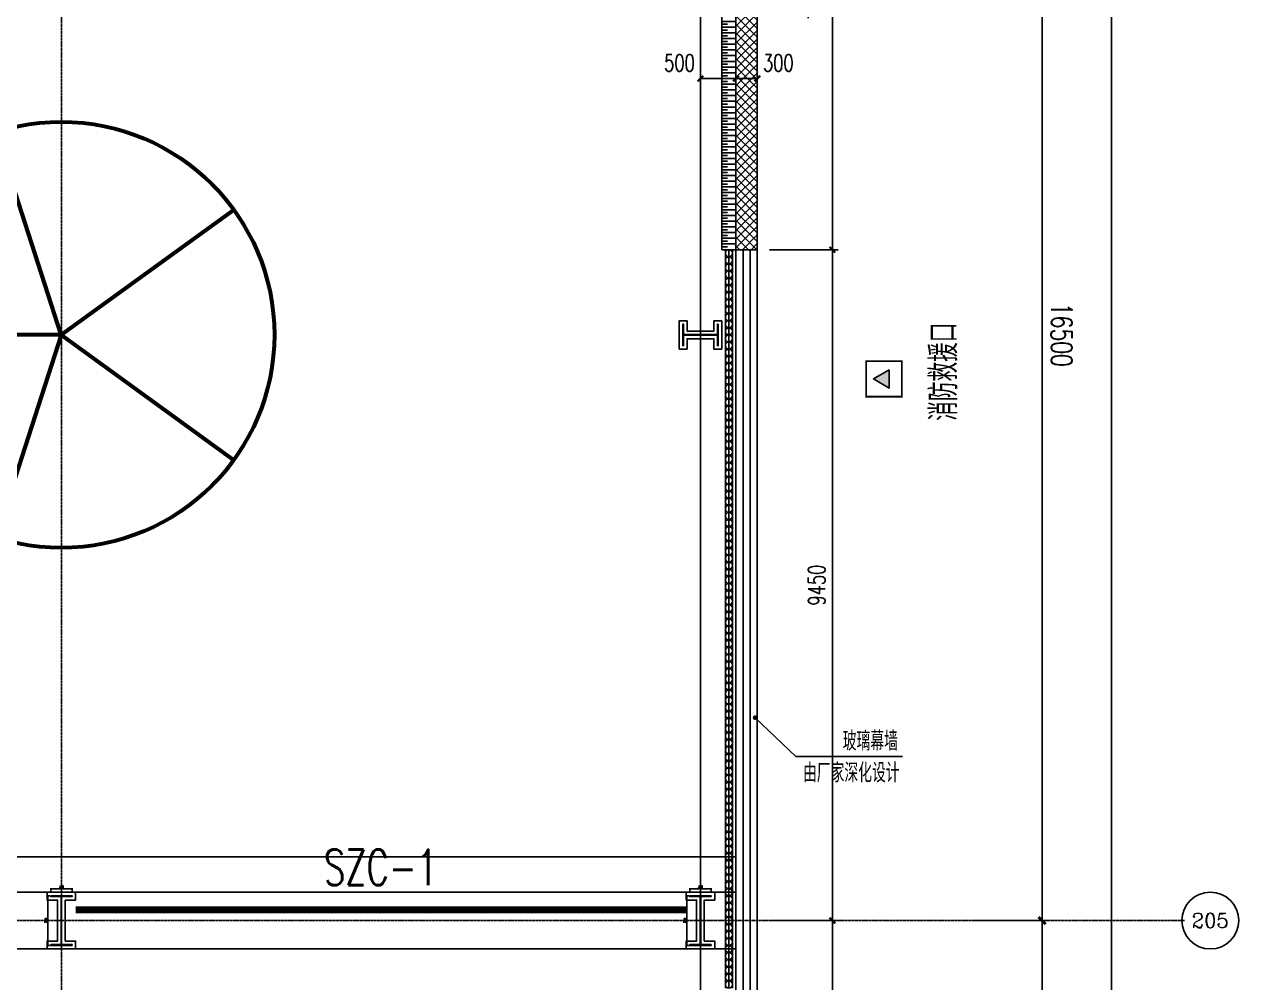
# Model space of a CAD drawing. Extents: x -954573 to 446329, y 489853 to 1226784.
# Drawn here: x -138376 to -121275, y 705195 to 718695 of the extents above; entities that cross this region are included whole.
import ezdxf
from ezdxf.enums import TextEntityAlignment as Align

# ---------------------------------------------------------------- set-up
doc = ezdxf.new("R2010")
doc.units = 0
doc.header["$LTSCALE"] = 10
doc.header["$MEASUREMENT"] = 0
for name, pattern in [('10平面$0$CENTER', [2, 1.25, -0.25, 0.25, -0.25]), ('10平面$0$DOTE', [2.42, 2, -0.2, 0.02, -0.2]), ('10平面$1$DASH', [0.35, 0.25, -0.1])]:
    doc.linetypes.add(name, pattern=pattern)
doc.layers.get('Defpoints').update_dxf_attribs({"color": 210})
for name, color, linetype in [('10平面$0$99平面图例外参$0$A-HATCH-2', 251, 'Continuous'), ('10平面$0$A-AXIS-D', 8, 'Continuous'), ('10平面$0$A-AXIS-DOTE', 8, '10平面$0$DOTE'), ('10平面$0$A-AXIS-DP', 8, 'Continuous'), ('10平面$0$A-AXIS-SYMB', 8, 'Continuous'), ('10平面$0$A-HATCH-2', 8, 'Continuous'), ('10平面$0$A-HRAIL', 8, 'Continuous'), ('10平面$0$A-LIN-V', 8, 'Continuous'), ('10平面$0$A-TEXT', 8, 'Continuous'), ('10平面$0$A-WINDOW', 8, 'Continuous'), ('10平面$0$AS-COLN', 8, 'Continuous'), ('10平面$0$AS-WALL', 8, 'Continuous'), ('10平面$0$CURTWALL', 8, 'Continuous'), ('10平面$0$DIM_SYMB', 8, 'Continuous'), ('10平面$0$PUB_HATCH', 8, 'Continuous'), ('10平面$0$PUB_TEXT', 8, 'Continuous'), ('10平面$0$RP-N2-01$0$$0$A-WIND-J', 8, 'Continuous'), ('10平面$0$RP-N2-01$0$A-WIND-J', 8, 'Continuous'), ('A-LIN-V', 9, 'Continuous')]:
    doc.layers.add(name, color=color, linetype=linetype)
doc.layers.add('10平面$0$THIN', color=7, linetype='Continuous', lineweight=0)
doc.layers.add('10平面$0$柱间支撑', color=6, linetype='10平面$0$CENTER', lineweight=0)
doc.styles.add('10平面$0$_TCH_AXIS', font='COMPLEX', dxfattribs={"bigfont": 'GBCBIG'})
doc.styles.add('10平面$0$_TCH_DIM', font='SIMPLEX', dxfattribs={"bigfont": 'GBCBIG'})
doc.styles.add('10平面$0$_TCH_DIM_T3', font='SIMPLEX', dxfattribs={"width": 0.705882, "bigfont": 'GBCBIG'})
doc.styles.add('10平面$0$A-DIM_T3', font='SIMPLEX', dxfattribs={"width": 0.705882, "bigfont": 'GBCBIG'})
doc.styles.add('10平面$0$TSSD_Rein', font='tj-romans1.shx', dxfattribs={"width": 0.7, "bigfont": 'tj-hztxt.shx'})
doc.dimstyles.new('10平面$0$_TCH_ARCH&&10', dxfattribs={"dimtxt": 29.75, "dimasz": 10, "dimexe": 10, "dimexo": 10, "dimgap": 12.625, "dimtad": 1, "dimdec": 0, "dimzin": 0, "dimdsep": 46, "dimtxsty": '10平面$0$_TCH_DIM_T3', "dimblk": '10平面$0$_ArchTick', "dimcen": 0.09, "dimclrt": 7, "dimazin": 2, "dimtfac": 1, "dimtdec": 0, "dimtix": 1, "dimtmove": 2, "dimatfit": 3, "dimfxl": 0, "dimtolj": 1, "dimtzin": 0, "dimarcsym": 0})
doc.dimstyles.new('10平面$0$_TCH_ARCH&&100', dxfattribs={"dimtxt": 297.5, "dimasz": 100, "dimexe": 100, "dimexo": 100, "dimgap": 126.25, "dimtad": 1, "dimdec": 0, "dimzin": 0, "dimdsep": 46, "dimtxsty": '10平面$0$_TCH_DIM_T3', "dimblk": '10平面$0$_ArchTick', "dimcen": 0.09, "dimclrt": 7, "dimazin": 2, "dimtfac": 1, "dimtdec": 0, "dimtix": 1, "dimtmove": 2, "dimatfit": 3, "dimfxl": 0, "dimtolj": 1, "dimtzin": 0, "dimarcsym": 0})
doc.dimstyles.new('10平面$0$_TCH_ARCH&&80', dxfattribs={"dimtxt": 238, "dimasz": 80, "dimexe": 80, "dimexo": 80, "dimgap": 101, "dimtad": 1, "dimdec": 0, "dimzin": 0, "dimdsep": 46, "dimtxsty": '10平面$0$_TCH_DIM_T3', "dimblk": '10平面$0$_ArchTick', "dimcen": 0.09, "dimclrt": 7, "dimazin": 2, "dimtfac": 1, "dimtdec": 0, "dimtix": 1, "dimtmove": 2, "dimatfit": 3, "dimfxl": 0, "dimtolj": 1, "dimtzin": 0, "dimarcsym": 0})
doc.dimstyles.new('10平面$0$A-DIM&&100', dxfattribs={"dimtxt": 297.5, "dimasz": 100, "dimexe": 100, "dimexo": 100, "dimgap": 126.25, "dimtad": 1, "dimdec": 0, "dimzin": 0, "dimdsep": 46, "dimtxsty": '10平面$0$A-DIM_T3', "dimblk": '10平面$0$_ArchTick', "dimcen": 0.09, "dimclrt": 7, "dimazin": 2, "dimtfac": 1, "dimtdec": 0, "dimtix": 1, "dimtmove": 2, "dimatfit": 3, "dimfxl": 0, "dimtolj": 1, "dimtzin": 0, "dimarcsym": 0})

# ---------------------------------------------------------------- blocks, each defined once
blk = doc.blocks.new('10平面$0$_ArchTick')
at = {"color": 0, "linetype": 'ByBlock', "const_width": 0.4}
blk.add_lwpolyline([(-0.5, -0.5), (0.5, 0.5)], dxfattribs=at)
blk = doc.blocks.new('*D2997')
at = {"layer": '10平面$0$A-AXIS-D', "color": 0, "lineweight": -2}
for p, q in [((95776, -82250), (96792, -82250)), ((96692, -82250), (96692, -98750)), ((95776, -98750), (96792, -98750))]:
    blk.add_line(p, q, dxfattribs=at)
at = {"layer": 'Defpoints', "color": 0}
for p in [(95676, -82250), (95676, -98750), (96692, -98750)]:
    blk.add_point(p, dxfattribs=at)
at = {"layer": '10平面$0$A-AXIS-D', "color": 0, "lineweight": -2, "xscale": 100, "yscale": 100, "zscale": 100}
for p, rotation in [((96692, -82250), 90), ((96692, -98750), 270)]:
    blk.add_blockref('10平面$0$_ArchTick', p, dxfattribs=dict(at, rotation=rotation))
at = {"layer": '10平面$0$A-AXIS-D', "color": 7, "insert": (96967, -90500), "char_height": 297.5, "attachment_point": 5, "rotation": 270, "style": '10平面$0$A-DIM_T3'}
blk.add_mtext('\\A1;16500', dxfattribs=at)
blk = doc.blocks.new('*D2998')
at = {"layer": '10平面$0$A-AXIS-D', "color": 0, "lineweight": -2}
for p, q in [((95776, -98750), (96792, -98750)), ((96692, -98750), (96692, -115250)), ((95776, -115250), (96792, -115250))]:
    blk.add_line(p, q, dxfattribs=at)
at = {"layer": 'Defpoints', "color": 0}
for p in [(95676, -98750), (95676, -115250), (96692, -115250)]:
    blk.add_point(p, dxfattribs=at)
at = {"layer": '10平面$0$A-AXIS-D', "color": 0, "lineweight": -2, "xscale": 100, "yscale": 100, "zscale": 100}
for p, rotation in [((96692, -98750), 90), ((96692, -115250), 270)]:
    blk.add_blockref('10平面$0$_ArchTick', p, dxfattribs=dict(at, rotation=rotation))
at = {"layer": '10平面$0$A-AXIS-D', "color": 7, "insert": (96967, -107000), "char_height": 297.5, "attachment_point": 5, "rotation": 270, "style": '10平面$0$A-DIM_T3'}
blk.add_mtext('\\A1;16500', dxfattribs=at)
blk = doc.blocks.new('*D3083')
at = {"layer": '10平面$0$A-AXIS-D', "color": 0, "lineweight": -2}
for p, q in [((95876, -81600), (97772, -81600)), ((97672, -81600), (97672, -165400)), ((95876, -165400), (97772, -165400))]:
    blk.add_line(p, q, dxfattribs=at)
at = {"layer": 'Defpoints', "color": 0}
for p in [(95776, -81600), (95776, -165400), (97672, -165400)]:
    blk.add_point(p, dxfattribs=at)
at = {"layer": '10平面$0$A-AXIS-D', "color": 0, "lineweight": -2, "xscale": 100, "yscale": 100, "zscale": 100}
for p, rotation in [((97672, -81600), 90), ((97672, -165400), 270)]:
    blk.add_blockref('10平面$0$_ArchTick', p, dxfattribs=dict(at, rotation=rotation))
at = {"layer": '10平面$0$A-AXIS-D', "color": 7, "insert": (97947, -123500), "char_height": 297.5, "attachment_point": 5, "rotation": 270, "style": '10平面$0$_TCH_DIM_T3'}
blk.add_mtext('\\A1;83800', dxfattribs=at)
blk = doc.blocks.new('*D3404')
at = {"layer": '10平面$0$A-AXIS-DP', "color": 0, "lineweight": -2}
for p, q in [((-195790, 766880), (-195790, 766929)), ((-195790, 766919), (-195490, 766919)), ((-195490, 766880), (-195490, 766929))]:
    blk.add_line(p, q, dxfattribs=at)
at = {"layer": 'Defpoints', "color": 0}
for p in [(-195790, 766870), (-195490, 766919), (-195490, 766870)]:
    blk.add_point(p, dxfattribs=at)
at = {"layer": '10平面$0$A-AXIS-DP', "color": 0, "lineweight": -2, "xscale": 10, "yscale": 10, "zscale": 10, "rotation": 180}
blk.add_blockref('10平面$0$_ArchTick', (-195790, 766919), dxfattribs=at)
at = {"layer": '10平面$0$A-AXIS-DP', "color": 0, "lineweight": -2, "xscale": 10, "yscale": 10, "zscale": 10}
blk.add_blockref('10平面$0$_ArchTick', (-195490, 766919), dxfattribs=at)
at = {"layer": '10平面$0$A-AXIS-DP', "color": 7, "insert": (-195640, 766946), "char_height": 29.8, "attachment_point": 5, "style": '10平面$0$_TCH_DIM_T3'}
blk.add_mtext('\\A1;300', dxfattribs=at)
blk = doc.blocks.new('*D3405')
at = {"layer": '10平面$0$A-AXIS-DP', "color": 0, "lineweight": -2}
for p, q in [((-195800, 766820), (-195841, 766820)), ((-195831, 766120), (-195831, 766820)), ((-195800, 766120), (-195841, 766120))]:
    blk.add_line(p, q, dxfattribs=at)
at = {"layer": 'Defpoints', "color": 0}
for p in [(-195831, 766820), (-195790, 766820), (-195790, 766120)]:
    blk.add_point(p, dxfattribs=at)
at = {"layer": '10平面$0$A-AXIS-DP', "color": 0, "lineweight": -2, "xscale": 10, "yscale": 10, "zscale": 10}
for p, rotation in [((-195831, 766820), 90), ((-195831, 766120), 270)]:
    blk.add_blockref('10平面$0$_ArchTick', p, dxfattribs=dict(at, rotation=rotation))
at = {"layer": '10平面$0$A-AXIS-DP', "color": 7, "insert": (-195859, 766470), "char_height": 29.8, "attachment_point": 5, "rotation": 90, "style": '10平面$0$_TCH_DIM_T3'}
blk.add_mtext('\\A1;700', dxfattribs=at)
blk = doc.blocks.new('10平面$0$342343243')
at = {"layer": '10平面$0$A-AXIS-DP', "color": 5}
blk.add_lwpolyline([(-155704, 832070), (-155404, 832070), (-155404, 832058), (-155550, 832058), (-155550, 831582), (-155404, 831582), (-155404, 831570), (-155704, 831570), (-155704, 831582), (-155558, 831582), (-155558, 832058), (-155704, 832058), (-155704, 832070)], close=True, dxfattribs=at)
at = {"layer": '10平面$0$A-HATCH-2'}
blk.add_lwpolyline([(-155754, 832120), (-155354, 832120), (-155354, 832008), (-155500, 832008), (-155500, 831632), (-155354, 831632), (-155354, 831520), (-155754, 831520), (-155754, 831632), (-155608, 831632), (-155608, 832008), (-155754, 832008)], close=True, dxfattribs=at)
blk = doc.blocks.new('10平面$0$w42343')
at = {"layer": '10平面$0$A-HATCH-2', "linetype": '10平面$1$DASH'}
for p, q in [((-263654.2, 706970), (-128354.2, 706970)), ((-263654.2, 706470), (-128354.2, 706470)), ((-263654.2, 705670), (-128354.2, 705670))]:
    blk.add_line(p, q, dxfattribs=at)
blk = doc.blocks.new('10平面$0$w4324324')
at = {"layer": '10平面$0$A-HATCH-2', "lineweight": 60}
for q in [(-1694760, 686605), (-1697614, 684532), (-1691907, 684532), (-1696524, 681178), (-1692997, 681178)]:
    blk.add_line((-1694760, 683605), q, dxfattribs=at)
blk.add_circle((-1694760, 683605), 3000, dxfattribs=at)
blk = doc.blocks.new('10平面$0$ner546')
at = {"layer": '10平面$0$A-LIN-V'}
blk.add_blockref('10平面$0$w4324324', (631280, -64744), dxfattribs=at)
blk = doc.blocks.new('10平面$0$RP-N2-01$0$$0$xfjy')
at = {"layer": '10平面$0$RP-N2-01$0$$0$A-WIND-J'}
h = blk.add_hatch(color=256, dxfattribs=at)
h.dxf.hatch_style = 1
h.paths.add_polyline_path([(1141876, -26214), (1142135, -26214), (1142005, -25989)])
at = {"layer": '10平面$0$RP-N2-01$0$$0$A-WIND-J', "const_width": 25}
blk.add_lwpolyline([(1141755, -25889), (1141755, -26389), (1142255, -26389), (1142255, -25889)], close=True, dxfattribs=at)
at = {"layer": '10平面$0$RP-N2-01$0$$0$A-WIND-J'}
for points in [[(1141755, -26389), (1142255, -26389), (1142255, -25889), (1141755, -25889)], [(1141876, -26214), (1142135, -26214), (1142005, -25989)]]:
    blk.add_lwpolyline(points, close=True, dxfattribs=at)
blk = doc.blocks.new('10平面$0$RP-N2-01$0$xfjy')
at = {"layer": '10平面$0$RP-N2-01$0$$0$A-WIND-J'}
blk.add_blockref('10平面$0$RP-N2-01$0$$0$xfjy', (0, 0), dxfattribs=at)
blk = doc.blocks.new('10平面$0$1232')
at = {"layer": '10平面$0$RP-N2-01$0$A-WIND-J', "xscale": -1.000000000000001, "rotation": 90}
blk.add_blockref('10平面$0$RP-N2-01$0$xfjy', (-152409, 1855705, 0), dxfattribs=at)
at = {"layer": '10平面$0$A-TEXT', "style": '10平面$0$_TCH_DIM'}
blk.add_text('消防救援口', height=384.1, rotation=90, dxfattribs=at).set_placement((-125237, 713110, 0))
blk = doc.blocks.new('10平面$0$23124232432')
at = {"layer": '10平面$0$柱间支撑', "const_width": 100}
blk.add_lwpolyline([(-129054, 706220), (-137654, 706220)], dxfattribs=at)
at = {"layer": '10平面$0$THIN', "style": '10平面$0$TSSD_Rein', "width": 0.7}
blk.add_text('SZC-1', height=500, dxfattribs=at).set_placement((-133354, 706420), align=Align.BOTTOM_CENTER)
blk = doc.blocks.new('10平面$0$99平面图例外参$0$$LinePat$填挖边坡')
at = {"color": 0}
for p, q in [((0, 0), (0, -1500)), ((300, 0), (300, -600))]:
    blk.add_line(p, q, dxfattribs=at)
at = {"layer": 'Defpoints', "color": 0}
blk.add_point((600, 0), dxfattribs=at)
blk = doc.blocks.new('10平面$0$99平面图例外参$0$$LinePat$圆环')
for points in [[(0, 150), (300, 150)], [(0, 0), (300, 0)], [(0, -150), (300, -150)]]:
    blk.add_lwpolyline(points)
at = {"color": 0}
blk.add_circle((150, 0), 150, dxfattribs=at)
blk = doc.blocks.new('10平面$0$34242343243')
at = {"layer": '10平面$0$A-LIN-V'}
for p, q in [((-128554, 715520), (-128554, 722914)), ((-128354, 715520), (-128554, 715520))]:
    blk.add_line(p, q, dxfattribs=at)
at = {"layer": '10平面$0$99平面图例外参$0$A-HATCH-2', "color": 203, "xscale": -0.133949268261889, "yscale": 0.1333333333333333, "zscale": 0.1333333333333333, "rotation": 89.9999999991862}
for p in [(-128554, 718735), (-128554, 718654), (-128554, 718574), (-128554, 718494), (-128554, 718413), (-128554, 718333), (-128554, 718253), (-128554, 718172), (-128554, 718092), (-128554, 718011), (-128554, 717931), (-128554, 717851), (-128554, 717770), (-128554, 717690), (-128554, 717610), (-128554, 717529), (-128554, 717449), (-128554, 717368), (-128554, 717288), (-128554, 717208), (-128554, 717127), (-128554, 717047), (-128554, 716967), (-128554, 716886), (-128554, 716806), (-128554, 716726), (-128554, 716645), (-128554, 716565), (-128554, 716484), (-128554, 716404), (-128554, 716324), (-128554, 716243), (-128554, 716163), (-128554, 716083), (-128554, 716002), (-128554, 715922), (-128554, 715841), (-128554, 715761), (-128554, 715681), (-128554, 715600)]:
    blk.add_blockref('10平面$0$99平面图例外参$0$$LinePat$填挖边坡', p, dxfattribs=at)
at = {"layer": '10平面$0$A-HRAIL', "xscale": 0.3333333333304609, "yscale": 0.3333333333304609, "zscale": 0.3333333333304609, "rotation": 90}
for p in [(-128454, 715420), (-128454, 715320), (-128454, 715220), (-128454, 715120), (-128454, 715020), (-128454, 714920), (-128454, 714820), (-128454, 714720), (-128454, 714620), (-128454, 714520), (-128454, 714420), (-128454, 714320), (-128454, 714220), (-128454, 714120), (-128454, 714020), (-128454, 713920), (-128454, 713820), (-128454, 713720), (-128454, 713620), (-128454, 713520), (-128454, 713420), (-128454, 713320), (-128454, 713220), (-128454, 713120), (-128454, 713020), (-128454, 712920), (-128454, 712820), (-128454, 712720), (-128454, 712620), (-128454, 712520), (-128454, 712420), (-128454, 712320), (-128454, 712220), (-128454, 712120), (-128454, 712020), (-128454, 711920), (-128454, 711820), (-128454, 711720), (-128454, 711620), (-128454, 711520), (-128454, 711420), (-128454, 711320), (-128454, 711220), (-128454, 711120), (-128454, 711020), (-128454, 710920), (-128454, 710820), (-128454, 710720), (-128454, 710620), (-128454, 710520), (-128454, 710420), (-128454, 710320), (-128454, 710220), (-128454, 710120), (-128454, 710020), (-128454, 709920), (-128454, 709820), (-128454, 709720), (-128454, 709620), (-128454, 709520), (-128454, 709420), (-128454, 709320), (-128454, 709220), (-128454, 709120), (-128454, 709020), (-128454, 708920), (-128454, 708820), (-128454, 708720), (-128454, 708620), (-128454, 708520), (-128454, 708420), (-128454, 708320), (-128454, 708220), (-128454, 708120), (-128454, 708020), (-128454, 707920), (-128454, 707820), (-128454, 707720), (-128454, 707620), (-128454, 707520), (-128454, 707420), (-128454, 707320), (-128454, 707220), (-128454, 707120), (-128454, 707020), (-128454, 706920), (-128454, 706820), (-128454, 706720), (-128454, 706620), (-128454, 706520), (-128454, 706420), (-128454, 706320), (-128454, 706220), (-128454, 706120), (-128454, 706020), (-128454, 705920), (-128454, 705820), (-128454, 705720), (-128454, 705620), (-128454, 705520), (-128454, 705420), (-128454, 705320), (-128454, 705220), (-128454, 705120)]:
    blk.add_blockref('10平面$0$99平面图例外参$0$$LinePat$圆环', p, dxfattribs=at)
blk = doc.blocks.new('*D3734')
at = {"layer": '10平面$0$A-AXIS-DP', "color": 0, "lineweight": -2}
for p, q in [((-128854, 717290), (-128854, 718010)), ((-128854, 717930), (-128354, 717930)), ((-128354, 717290), (-128354, 718010))]:
    blk.add_line(p, q, dxfattribs=at)
at = {"layer": 'Defpoints', "color": 0}
for p in [(-128354, 717930), (-128854, 717210), (-128354, 717210)]:
    blk.add_point(p, dxfattribs=at)
at = {"layer": '10平面$0$A-AXIS-DP', "color": 0, "lineweight": -2, "xscale": 80, "yscale": 80, "zscale": 80, "rotation": 180}
blk.add_blockref('10平面$0$_ArchTick', (-128854, 717930), dxfattribs=at)
at = {"layer": '10平面$0$A-AXIS-DP', "color": 0, "lineweight": -2, "xscale": 80, "yscale": 80, "zscale": 80}
blk.add_blockref('10平面$0$_ArchTick', (-128354, 717930), dxfattribs=at)
at = {"layer": '10平面$0$A-AXIS-DP', "color": 7, "insert": (-129150, 718150), "char_height": 238, "attachment_point": 5, "style": '10平面$0$_TCH_DIM_T3'}
blk.add_mtext('\\A1;500', dxfattribs=at)
blk = doc.blocks.new('*D3735')
at = {"layer": '10平面$0$A-AXIS-DP', "color": 0, "lineweight": -2}
for p, q in [((-128354, 717290), (-128354, 718010)), ((-128354, 717930), (-128054, 717930)), ((-128054, 717290), (-128054, 718010))]:
    blk.add_line(p, q, dxfattribs=at)
at = {"layer": 'Defpoints', "color": 0}
for p in [(-128054, 717930), (-128354, 717210), (-128054, 717210)]:
    blk.add_point(p, dxfattribs=at)
at = {"layer": '10平面$0$A-AXIS-DP', "color": 0, "lineweight": -2, "xscale": 80, "yscale": 80, "zscale": 80, "rotation": 180}
blk.add_blockref('10平面$0$_ArchTick', (-128354, 717930), dxfattribs=at)
at = {"layer": '10平面$0$A-AXIS-DP', "color": 0, "lineweight": -2, "xscale": 80, "yscale": 80, "zscale": 80}
blk.add_blockref('10平面$0$_ArchTick', (-128054, 717930), dxfattribs=at)
at = {"layer": '10平面$0$A-AXIS-DP', "color": 7, "insert": (-127758, 718150), "char_height": 238, "attachment_point": 5, "style": '10平面$0$_TCH_DIM_T3'}
blk.add_mtext('\\A1;300', dxfattribs=at)
blk = doc.blocks.new('*D4326')
at = {"layer": '10平面$0$A-AXIS-DP', "color": 0, "lineweight": -2}
for p, q in [((-127880, 722570), (-126917, 722570)), ((-126997, 715520), (-126997, 722570)), ((-127880, 715520), (-126917, 715520))]:
    blk.add_line(p, q, dxfattribs=at)
at = {"layer": 'Defpoints', "color": 0}
for p in [(-127960, 722570), (-126997, 722570), (-127960, 715520)]:
    blk.add_point(p, dxfattribs=at)
at = {"layer": '10平面$0$A-AXIS-DP', "color": 0, "lineweight": -2, "xscale": 80, "yscale": 80, "zscale": 80}
for p, rotation in [((-126997, 722570), 90), ((-126997, 715520), 270)]:
    blk.add_blockref('10平面$0$_ArchTick', p, dxfattribs=dict(at, rotation=rotation))
at = {"layer": '10平面$0$A-AXIS-DP', "color": 7, "insert": (-127217, 719045), "char_height": 238, "attachment_point": 5, "rotation": 90, "style": '10平面$0$_TCH_DIM_T3'}
blk.add_mtext('\\A1;7050', dxfattribs=at)
blk = doc.blocks.new('*D4327')
at = {"layer": '10平面$0$A-AXIS-DP', "color": 0, "lineweight": -2}
for p, q in [((-127880, 715520), (-126917, 715520)), ((-126997, 706070), (-126997, 715520)), ((-127880, 706070), (-126917, 706070))]:
    blk.add_line(p, q, dxfattribs=at)
at = {"layer": 'Defpoints', "color": 0}
for p in [(-127960, 715520), (-126997, 715520), (-127960, 706070)]:
    blk.add_point(p, dxfattribs=at)
at = {"layer": '10平面$0$A-AXIS-DP', "color": 0, "lineweight": -2, "xscale": 80, "yscale": 80, "zscale": 80}
for p, rotation in [((-126997, 715520), 90), ((-126997, 706070), 270)]:
    blk.add_blockref('10平面$0$_ArchTick', p, dxfattribs=dict(at, rotation=rotation))
at = {"layer": '10平面$0$A-AXIS-DP', "color": 7, "insert": (-127217, 710795), "char_height": 238, "attachment_point": 5, "rotation": 90, "style": '10平面$0$_TCH_DIM_T3'}
blk.add_mtext('\\A1;9450', dxfattribs=at)
blk = doc.blocks.new('*D4328')
at = {"layer": '10平面$0$A-AXIS-DP', "color": 0, "lineweight": -2}
for p, q in [((-127880, 706070), (-126917, 706070)), ((-126997, 696620), (-126997, 706070)), ((-127880, 696620), (-126917, 696620))]:
    blk.add_line(p, q, dxfattribs=at)
at = {"layer": 'Defpoints', "color": 0}
for p in [(-127960, 706070), (-126997, 706070), (-127960, 696620)]:
    blk.add_point(p, dxfattribs=at)
at = {"layer": '10平面$0$A-AXIS-DP', "color": 0, "lineweight": -2, "xscale": 80, "yscale": 80, "zscale": 80}
for p, rotation in [((-126997, 706070), 90), ((-126997, 696620), 270)]:
    blk.add_blockref('10平面$0$_ArchTick', p, dxfattribs=dict(at, rotation=rotation))
at = {"layer": '10平面$0$A-AXIS-DP', "color": 7, "insert": (-127217, 701345), "char_height": 238, "attachment_point": 5, "rotation": 90, "style": '10平面$0$_TCH_DIM_T3'}
blk.add_mtext('\\A1;9450', dxfattribs=at)
blk = doc.blocks.new('10平面$0$dote')
at = {"layer": '10平面$0$A-AXIS-D'}
blk.add_circle((99061.5, -98748.9), 400, dxfattribs=at)
at = {"layer": '10平面$0$A-AXIS-DOTE'}
blk.add_line((91882.2, -264080), (91882.2, 36662.3), dxfattribs=at)
at = {"layer": '10平面$0$A-AXIS-DOTE', "ltscale": 2}
for p, q in [((82882.2, -169748.9), (82882.2, -75950)), ((98696.4, -98750), (-75513.6, -98750))]:
    blk.add_line(p, q, dxfattribs=at)
at = {"layer": '10平面$0$PUB_TEXT', "style": '10平面$0$_TCH_AXIS'}
blk.add_text('205', height=202.97, dxfattribs=at).set_placement((98800.5, -98850.4), (99322.4, -98850.4), align=Align.FIT)
at = {"layer": '10平面$0$A-AXIS-D'}
for base, p1, p2, dimstyle, picture, middle in [((97671.9, -165400), (95776.4, -81600), (95776.4, -165400), '10平面$0$_TCH_ARCH&&100', '*D3083', (97946.9, -123500)), ((96692.2, -98750), (95676.4, -82250), (95676.4, -98750), '10平面$0$A-DIM&&100', '*D2997', (96967.2, -90500)), ((96692.2, -115250), (95676.4, -98750), (95676.4, -115250), '10平面$0$A-DIM&&100', '*D2998', (96967.2, -107000))]:
    dim = blk.add_linear_dim(base=base, p1=p1, p2=p2, angle=270, dimstyle=dimstyle, override={"dimgap": 0}, dxfattribs=at)
    dim.commit()
    dim.dimension.update_dxf_attribs({"geometry": picture, "text_midpoint": middle, "dimtype": 129, "text_rotation": 270})
blk = doc.blocks.new('10平面$0$nt66')
at = {"layer": '10平面$0$A-HATCH-2'}
blk.add_lwpolyline([(-195840, 766870), (-195440, 766870), (-195440, 766758), (-195586, 766758), (-195586, 766182), (-195440, 766182), (-195440, 766070), (-195840, 766070), (-195840, 766182), (-195694, 766182), (-195694, 766758), (-195840, 766758)], close=True, dxfattribs=at)
at = {"layer": '10平面$0$AS-COLN'}
blk.add_lwpolyline([(-195790, 766820), (-195490, 766820), (-195490, 766808), (-195636, 766808), (-195636, 766132), (-195490, 766132), (-195490, 766120), (-195790, 766120), (-195790, 766132), (-195644, 766132), (-195644, 766808), (-195790, 766808)], close=True, dxfattribs=at)
at = {"layer": '10平面$0$A-AXIS-DP'}
for p1, p2, distance, picture, middle in [((-195790, 766120), (-195790, 766820), 41.2, '*D3405', (-195858.7, 766470)), ((-195790, 766870), (-195490, 766870), 48.8, '*D3404', (-195640, 766946.2))]:
    dim = blk.add_aligned_dim(p1=p1, p2=p2, distance=distance, dimstyle='10平面$0$_TCH_ARCH&&10', dxfattribs=at)
    dim.commit()
    dim.dimension.update_dxf_attribs({"geometry": picture, "text_midpoint": middle})
blk = doc.blocks.new('10平面$0$33333')
for p in [(57786, -60400), (66786, -60400)]:
    blk.add_blockref('10平面$0$nt66', p)
at = {"layer": '10平面$0$A-AXIS-DP', "rotation": 270}
blk.add_blockref('10平面$0$342343243', (-960674, 558766), dxfattribs=at)
blk = doc.blocks.new('10平面')
at = {"layer": '10平面$0$PUB_HATCH'}
h = blk.add_hatch(dxfattribs=at)
h.set_pattern_fill('多孔材料', color=256, scale=30, style=0)
h.set_pattern_definition([(45, (60, 0), (-60.000061, 60.000061), []), (135, (60, 0), (-60.000061, -60.000061), [])])
h.paths.add_polyline_path([(-128204.2, 723020), (-128354.2, 722920), (-128354.2, 715520), (-128054.2, 715520), (-128054.2, 722920)])
at = {"layer": '10平面$0$A-AXIS-SYMB'}
for p, q in [((-128085.2, 708928.2), (-127510, 708380)), ((-127510, 708380), (-126010, 708380))]:
    blk.add_line(p, q, dxfattribs=at)
at = {"layer": '10平面$0$A-AXIS-SYMB', "const_width": 32}
blk.add_lwpolyline([(-128096.8, 708939.2, 1), (-128073.6, 708917.1, 1)], format="xyb", close=True, dxfattribs=at)
at = {"layer": '10平面$0$AS-WALL'}
for p, q in [((-128354.2, 722920), (-128354.2, 715520)), ((-128054.2, 722920), (-128054.2, 715520)), ((-128054.2, 715520), (-128354.2, 715520))]:
    blk.add_line(p, q, dxfattribs=at)
at = {"layer": '10平面$0$CURTWALL'}
for p, q in [((-128354.2, 715520), (-128354.2, 696620)), ((-128054.2, 715520), (-128354.2, 715520)), ((-128254.2, 715520), (-128254.2, 696620)), ((-128154.2, 715520), (-128154.2, 696620)), ((-128054.2, 715520), (-128054.2, 696620))]:
    blk.add_line(p, q, dxfattribs=at)
blk.add_blockref('10平面$0$1232', (0, 0))
at = {"layer": '10平面$0$A-LIN-V', "rotation": 90.00000000000001}
blk.add_blockref('10平面$0$ner546', (481006.5, 1777800), dxfattribs=at)
at = {"layer": '10平面$0$A-WINDOW'}
for name in ['10平面$0$33333', '10平面$0$w42343']:
    blk.add_blockref(name, (0, 0), dxfattribs=at)
at = {"layer": '10平面$0$AS-WALL'}
blk.add_blockref('10平面$0$dote', (-220736.4, 804820), dxfattribs=at)
at = {"layer": '10平面$0$DIM_SYMB'}
blk.add_blockref('10平面$0$34242343243', (0, 0), dxfattribs=at)
at = {"layer": '10平面$0$柱间支撑'}
blk.add_blockref('10平面$0$23124232432', (0, 0), dxfattribs=at)
at = {"layer": '10平面$0$PUB_TEXT', "style": '10平面$0$_TCH_DIM'}
for s, p in [('玻璃幕墙', (-126850.6, 708464)), ('由厂家深化设计', (-127410.6, 708016))]:
    blk.add_text(s, height=270.07, dxfattribs=at).set_placement(p)
at = {"layer": '10平面$0$A-AXIS-DP'}
for p1, p2, picture, middle in [((-127960, 715520), (-127960, 722570), '*D4326', (-127216.8, 719045)), ((-127960, 706070), (-127960, 715520), '*D4327', (-127216.8, 710795)), ((-127960, 696620), (-127960, 706070), '*D4328', (-127216.8, 701345))]:
    dim = blk.add_aligned_dim(p1=p1, p2=p2, distance=-963.2, dimstyle='10平面$0$_TCH_ARCH&&80', dxfattribs=at)
    dim.commit()
    dim.dimension.update_dxf_attribs({"geometry": picture, "text_midpoint": middle})
for base, p1, p2, picture, middle in [((-128354.2, 717930), (-128854.2, 717210), (-128354.2, 717210), '*D3734', (-129150.2, 718150)), ((-128054.2, 717930), (-128354.2, 717210), (-128054.2, 717210), '*D3735', (-127758.2, 718150))]:
    dim = blk.add_linear_dim(base=base, p1=p1, p2=p2, angle=360, dimstyle='10平面$0$_TCH_ARCH&&80', dxfattribs=at)
    dim.commit()
    dim.dimension.update_dxf_attribs({"geometry": picture, "text_midpoint": middle, "dimtype": 129})

msp = doc.modelspace()

# ---------------------------------------------------------------- block references
at = {"layer": 'A-LIN-V'}
msp.add_blockref('10平面', (0, 0), dxfattribs=at)

doc.saveas('drawing.dxf')
